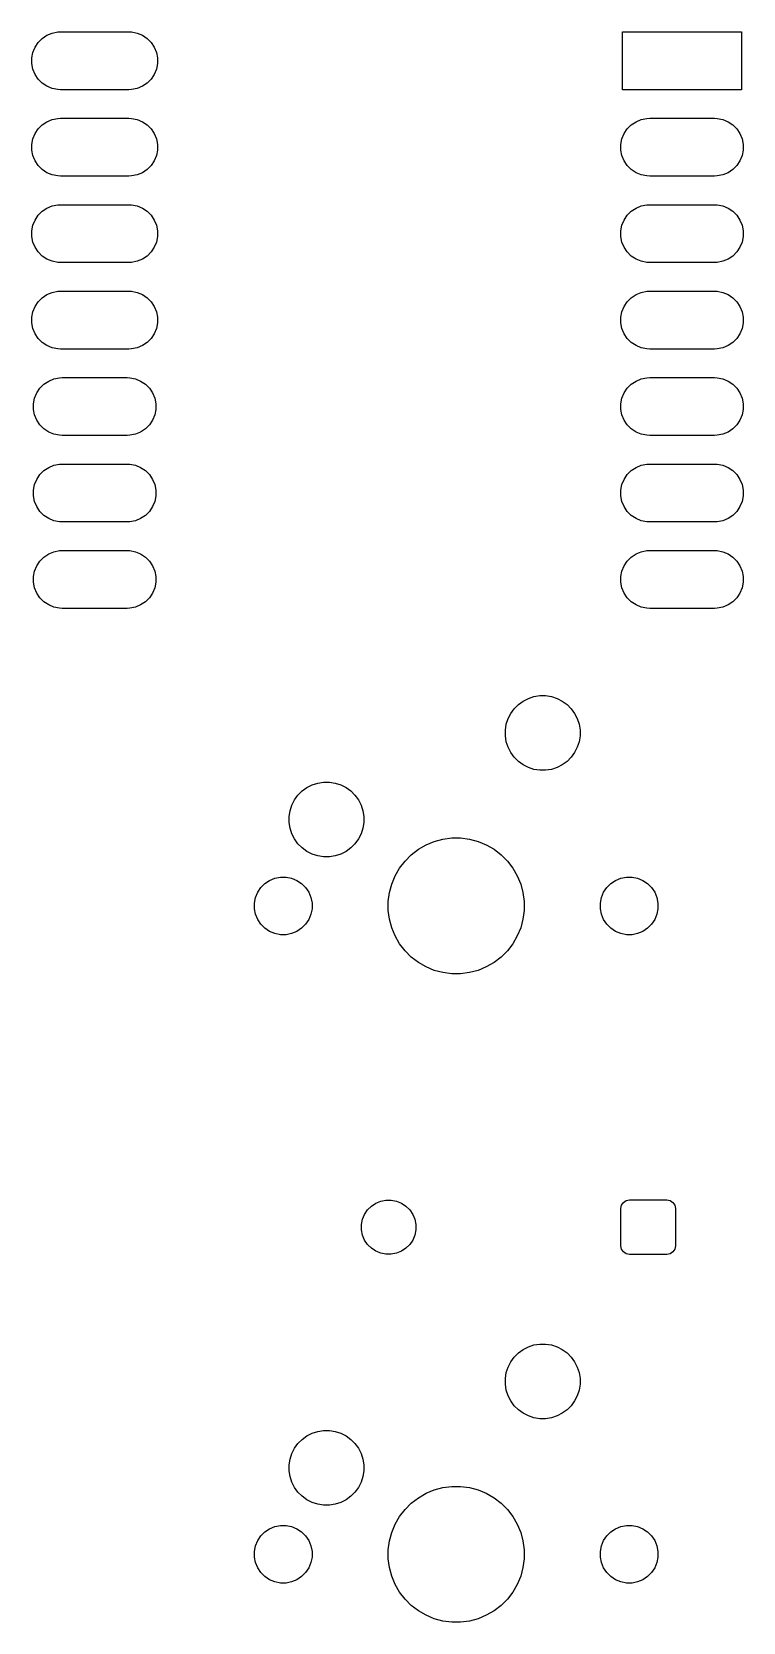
# Model space of a CAD drawing. Header units: millimetres. Extents: x 2.1 to 59.1, y -97 to -3.9.
# Drawn here: x 2.14 to 23.03, y -50.64 to -3.92 of the extents above; entities that cross this region are included whole.
import ezdxf

# ---------------------------------------------------------------- set-up
doc = ezdxf.new("R2010")
doc.units = ezdxf.units.MM
doc.layers.add('F.Mask', color=201, linetype='CONTINUOUS', true_color=0xd864ff)

msp = doc.modelspace()

# ---------------------------------------------------------------- linework, layer by layer
at = {"layer": 'F.Mask', "linetype": 'CONTINUOUS'}
for p, q in [((2.324941, -4.228766), (2.442766, -4.110941)), ((2.442766, -4.110941), (2.581313, -4.018367)), ((2.581313, -4.018367), (2.735258, -3.954601)), ((2.735258, -3.954601), (2.898685, -3.922093)), ((2.898685, -3.922093), (2.982, -3.918)), ((2.982, -3.918), (4.982, -3.918)), ((4.982, -3.918), (5.065315, -3.922093)), ((5.065315, -3.922093), (5.228742, -3.954601)), ((5.228742, -3.954601), (5.382687, -4.018367)), ((5.382687, -4.018367), (5.521234, -4.110941)), ((5.521234, -4.110941), (5.639059, -4.228766)), ((19.482, -5.618), (19.482, -3.918)), ((19.482, -3.918), (22.982, -3.918)), ((22.982, -3.918), (22.982, -5.618)), ((2.136093, -4.684685), (2.168601, -4.521258)), ((2.168601, -4.521258), (2.232367, -4.367313)), ((2.232367, -4.367313), (2.324941, -4.228766)), ((5.639059, -4.228766), (5.731633, -4.367313)), ((5.731633, -4.367313), (5.795399, -4.521258)), ((5.795399, -4.521258), (5.827907, -4.684685)), ((2.136093, -4.851315), (2.136093, -4.684685)), ((2.168601, -5.014742), (2.136093, -4.851315)), ((2.232367, -5.168687), (2.168601, -5.014742)), ((5.795399, -5.014742), (5.731633, -5.168687)), ((5.827907, -4.851315), (5.795399, -5.014742)), ((5.827907, -4.684685), (5.827907, -4.851315)), ((2.324941, -5.307234), (2.232367, -5.168687)), ((2.442766, -5.425059), (2.324941, -5.307234)), ((2.581313, -5.517633), (2.442766, -5.425059)), ((2.735258, -5.581399), (2.581313, -5.517633)), ((2.898685, -5.613907), (2.735258, -5.581399)), ((5.228742, -5.581399), (5.065315, -5.613907)), ((5.382687, -5.517633), (5.228742, -5.581399)), ((5.521234, -5.425059), (5.382687, -5.517633)), ((5.639059, -5.307234), (5.521234, -5.425059)), ((5.731633, -5.168687), (5.639059, -5.307234)), ((2.982, -5.618), (2.898685, -5.613907)), ((4.982, -5.618), (2.982, -5.618)), ((5.065315, -5.613907), (4.982, -5.618)), ((22.982, -5.618), (19.482, -5.618)), ((2.581313, -6.558367), (2.735258, -6.494601)), ((2.735258, -6.494601), (2.898685, -6.462093)), ((2.898685, -6.462093), (2.982, -6.458)), ((2.982, -6.458), (4.982, -6.458)), ((4.982, -6.458), (5.065315, -6.462093)), ((5.065315, -6.462093), (5.228742, -6.494601)), ((5.228742, -6.494601), (5.382687, -6.558367)), ((19.881313, -6.558367), (20.035258, -6.494601)), ((20.035258, -6.494601), (20.198685, -6.462093)), ((20.198685, -6.462093), (20.282, -6.458)), ((20.282, -6.458), (22.182, -6.458)), ((22.182, -6.458), (22.265315, -6.462093)), ((22.265315, -6.462093), (22.428742, -6.494601)), ((22.428742, -6.494601), (22.582687, -6.558367)), ((2.168601, -7.061258), (2.232367, -6.907313)), ((2.232367, -6.907313), (2.324941, -6.768766)), ((2.324941, -6.768766), (2.442766, -6.650941)), ((2.442766, -6.650941), (2.581313, -6.558367)), ((5.382687, -6.558367), (5.521234, -6.650941)), ((5.521234, -6.650941), (5.639059, -6.768766)), ((5.639059, -6.768766), (5.731633, -6.907313)), ((5.731633, -6.907313), (5.795399, -7.061258)), ((19.468601, -7.061258), (19.532367, -6.907313)), ((19.532367, -6.907313), (19.624941, -6.768766)), ((19.624941, -6.768766), (19.742766, -6.650941)), ((19.742766, -6.650941), (19.881313, -6.558367)), ((22.582687, -6.558367), (22.721234, -6.650941)), ((22.721234, -6.650941), (22.839059, -6.768766)), ((22.839059, -6.768766), (22.931633, -6.907313)), ((22.931633, -6.907313), (22.995399, -7.061258)), ((2.136093, -7.224685), (2.168601, -7.061258)), ((2.136093, -7.391315), (2.136093, -7.224685)), ((2.168601, -7.554742), (2.136093, -7.391315)), ((5.795399, -7.061258), (5.827907, -7.224685)), ((5.827907, -7.391315), (5.795399, -7.554742)), ((5.827907, -7.224685), (5.827907, -7.391315)), ((19.436093, -7.224685), (19.468601, -7.061258)), ((19.436093, -7.391315), (19.436093, -7.224685)), ((19.468601, -7.554742), (19.436093, -7.391315)), ((22.995399, -7.061258), (23.027907, -7.224685)), ((23.027907, -7.391315), (22.995399, -7.554742)), ((23.027907, -7.224685), (23.027907, -7.391315)), ((2.232367, -7.708687), (2.168601, -7.554742)), ((2.324941, -7.847234), (2.232367, -7.708687)), ((2.442766, -7.965059), (2.324941, -7.847234)), ((5.639059, -7.847234), (5.521234, -7.965059)), ((5.731633, -7.708687), (5.639059, -7.847234)), ((5.795399, -7.554742), (5.731633, -7.708687)), ((19.532367, -7.708687), (19.468601, -7.554742)), ((19.624941, -7.847234), (19.532367, -7.708687)), ((19.742766, -7.965059), (19.624941, -7.847234)), ((22.839059, -7.847234), (22.721234, -7.965059)), ((22.931633, -7.708687), (22.839059, -7.847234)), ((22.995399, -7.554742), (22.931633, -7.708687)), ((2.581313, -8.057633), (2.442766, -7.965059)), ((2.735258, -8.121399), (2.581313, -8.057633)), ((2.898685, -8.153907), (2.735258, -8.121399)), ((2.982, -8.158), (2.898685, -8.153907)), ((4.982, -8.158), (2.982, -8.158)), ((5.065315, -8.153907), (4.982, -8.158)), ((5.228742, -8.121399), (5.065315, -8.153907)), ((5.382687, -8.057633), (5.228742, -8.121399)), ((5.521234, -7.965059), (5.382687, -8.057633)), ((19.881313, -8.057633), (19.742766, -7.965059)), ((20.035258, -8.121399), (19.881313, -8.057633)), ((20.198685, -8.153907), (20.035258, -8.121399)), ((20.282, -8.158), (20.198685, -8.153907)), ((22.182, -8.158), (20.282, -8.158)), ((22.265315, -8.153907), (22.182, -8.158)), ((22.428742, -8.121399), (22.265315, -8.153907)), ((22.582687, -8.057633), (22.428742, -8.121399)), ((22.721234, -7.965059), (22.582687, -8.057633)), ((2.232367, -9.447313), (2.324941, -9.308766)), ((2.324941, -9.308766), (2.442766, -9.190941)), ((2.442766, -9.190941), (2.581313, -9.098367)), ((2.581313, -9.098367), (2.735258, -9.034601)), ((2.735258, -9.034601), (2.898685, -9.002093)), ((2.898685, -9.002093), (2.982, -8.998)), ((2.982, -8.998), (4.982, -8.998)), ((4.982, -8.998), (5.065315, -9.002093)), ((5.065315, -9.002093), (5.228742, -9.034601)), ((5.228742, -9.034601), (5.382687, -9.098367)), ((5.382687, -9.098367), (5.521234, -9.190941)), ((5.521234, -9.190941), (5.639059, -9.308766)), ((5.639059, -9.308766), (5.731633, -9.447313)), ((19.532367, -9.447313), (19.624941, -9.308766)), ((19.624941, -9.308766), (19.742766, -9.190941)), ((19.742766, -9.190941), (19.881313, -9.098367)), ((19.881313, -9.098367), (20.035258, -9.034601)), ((20.035258, -9.034601), (20.198685, -9.002093)), ((20.198685, -9.002093), (20.282, -8.998)), ((20.282, -8.998), (22.182, -8.998)), ((22.182, -8.998), (22.265315, -9.002093)), ((22.265315, -9.002093), (22.428742, -9.034601)), ((22.428742, -9.034601), (22.582687, -9.098367)), ((22.582687, -9.098367), (22.721234, -9.190941)), ((22.721234, -9.190941), (22.839059, -9.308766)), ((22.839059, -9.308766), (22.931633, -9.447313)), ((2.136093, -9.764685), (2.168601, -9.601258)), ((2.136093, -9.931315), (2.136093, -9.764685)), ((2.168601, -9.601258), (2.232367, -9.447313)), ((5.731633, -9.447313), (5.795399, -9.601258)), ((5.795399, -9.601258), (5.827907, -9.764685)), ((5.827907, -9.764685), (5.827907, -9.931315)), ((19.436093, -9.764685), (19.468601, -9.601258)), ((19.436093, -9.931315), (19.436093, -9.764685)), ((19.468601, -9.601258), (19.532367, -9.447313)), ((22.931633, -9.447313), (22.995399, -9.601258)), ((22.995399, -9.601258), (23.027907, -9.764685)), ((23.027907, -9.764685), (23.027907, -9.931315)), ((2.168601, -10.094742), (2.136093, -9.931315)), ((2.232367, -10.248687), (2.168601, -10.094742)), ((2.324941, -10.387234), (2.232367, -10.248687)), ((5.731633, -10.248687), (5.639059, -10.387234)), ((5.795399, -10.094742), (5.731633, -10.248687)), ((5.827907, -9.931315), (5.795399, -10.094742)), ((19.468601, -10.094742), (19.436093, -9.931315)), ((19.532367, -10.248687), (19.468601, -10.094742)), ((19.624941, -10.387234), (19.532367, -10.248687)), ((22.931633, -10.248687), (22.839059, -10.387234)), ((22.995399, -10.094742), (22.931633, -10.248687)), ((23.027907, -9.931315), (22.995399, -10.094742)), ((2.442766, -10.505059), (2.324941, -10.387234)), ((2.581313, -10.597633), (2.442766, -10.505059)), ((2.735258, -10.661399), (2.581313, -10.597633)), ((2.898685, -10.693907), (2.735258, -10.661399)), ((2.982, -10.698), (2.898685, -10.693907)), ((4.982, -10.698), (2.982, -10.698)), ((5.065315, -10.693907), (4.982, -10.698)), ((5.228742, -10.661399), (5.065315, -10.693907)), ((5.382687, -10.597633), (5.228742, -10.661399)), ((5.521234, -10.505059), (5.382687, -10.597633)), ((5.639059, -10.387234), (5.521234, -10.505059)), ((19.742766, -10.505059), (19.624941, -10.387234)), ((19.881313, -10.597633), (19.742766, -10.505059)), ((20.035258, -10.661399), (19.881313, -10.597633)), ((20.198685, -10.693907), (20.035258, -10.661399)), ((20.282, -10.698), (20.198685, -10.693907)), ((22.182, -10.698), (20.282, -10.698)), ((22.265315, -10.693907), (22.182, -10.698)), ((22.428742, -10.661399), (22.265315, -10.693907)), ((22.582687, -10.597633), (22.428742, -10.661399)), ((22.721234, -10.505059), (22.582687, -10.597633)), ((22.839059, -10.387234), (22.721234, -10.505059)), ((2.442766, -11.730941), (2.581313, -11.638367)), ((2.581313, -11.638367), (2.735258, -11.574601)), ((2.735258, -11.574601), (2.898685, -11.542093)), ((2.898685, -11.542093), (2.982, -11.538)), ((2.982, -11.538), (4.982, -11.538)), ((4.982, -11.538), (5.065315, -11.542093)), ((5.065315, -11.542093), (5.228742, -11.574601)), ((5.228742, -11.574601), (5.382687, -11.638367)), ((5.382687, -11.638367), (5.521234, -11.730941)), ((19.742766, -11.730941), (19.881313, -11.638367)), ((19.881313, -11.638367), (20.035258, -11.574601)), ((20.035258, -11.574601), (20.198685, -11.542093)), ((20.198685, -11.542093), (20.282, -11.538)), ((20.282, -11.538), (22.182, -11.538)), ((22.182, -11.538), (22.265315, -11.542093)), ((22.265315, -11.542093), (22.428742, -11.574601)), ((22.428742, -11.574601), (22.582687, -11.638367)), ((22.582687, -11.638367), (22.721234, -11.730941)), ((2.136093, -12.304685), (2.168601, -12.141258)), ((2.168601, -12.141258), (2.232367, -11.987313)), ((2.232367, -11.987313), (2.324941, -11.848766)), ((2.324941, -11.848766), (2.442766, -11.730941)), ((5.521234, -11.730941), (5.639059, -11.848766)), ((5.639059, -11.848766), (5.731633, -11.987313)), ((5.731633, -11.987313), (5.795399, -12.141258)), ((5.795399, -12.141258), (5.827907, -12.304685)), ((19.436093, -12.304685), (19.468601, -12.141258)), ((19.468601, -12.141258), (19.532367, -11.987313)), ((19.532367, -11.987313), (19.624941, -11.848766)), ((19.624941, -11.848766), (19.742766, -11.730941)), ((22.721234, -11.730941), (22.839059, -11.848766)), ((22.839059, -11.848766), (22.931633, -11.987313)), ((22.931633, -11.987313), (22.995399, -12.141258)), ((22.995399, -12.141258), (23.027907, -12.304685)), ((2.136093, -12.471315), (2.136093, -12.304685)), ((2.168601, -12.634742), (2.136093, -12.471315)), ((5.827907, -12.471315), (5.795399, -12.634742)), ((5.827907, -12.304685), (5.827907, -12.471315)), ((19.436093, -12.471315), (19.436093, -12.304685)), ((19.468601, -12.634742), (19.436093, -12.471315)), ((23.027907, -12.471315), (22.995399, -12.634742)), ((23.027907, -12.304685), (23.027907, -12.471315)), ((2.232367, -12.788687), (2.168601, -12.634742)), ((2.324941, -12.927234), (2.232367, -12.788687)), ((2.442766, -13.045059), (2.324941, -12.927234)), ((2.581313, -13.137633), (2.442766, -13.045059)), ((5.521234, -13.045059), (5.382687, -13.137633)), ((5.639059, -12.927234), (5.521234, -13.045059)), ((5.731633, -12.788687), (5.639059, -12.927234)), ((5.795399, -12.634742), (5.731633, -12.788687)), ((19.532367, -12.788687), (19.468601, -12.634742)), ((19.624941, -12.927234), (19.532367, -12.788687)), ((19.742766, -13.045059), (19.624941, -12.927234)), ((19.881313, -13.137633), (19.742766, -13.045059)), ((22.721234, -13.045059), (22.582687, -13.137633)), ((22.839059, -12.927234), (22.721234, -13.045059)), ((22.931633, -12.788687), (22.839059, -12.927234)), ((22.995399, -12.634742), (22.931633, -12.788687)), ((2.735258, -13.201399), (2.581313, -13.137633)), ((2.898685, -13.233907), (2.735258, -13.201399)), ((2.982, -13.238), (2.898685, -13.233907)), ((4.982, -13.238), (2.982, -13.238)), ((5.065315, -13.233907), (4.982, -13.238)), ((5.228742, -13.201399), (5.065315, -13.233907)), ((5.382687, -13.137633), (5.228742, -13.201399)), ((20.035258, -13.201399), (19.881313, -13.137633)), ((20.198685, -13.233907), (20.035258, -13.201399)), ((20.282, -13.238), (20.198685, -13.233907)), ((22.182, -13.238), (20.282, -13.238)), ((22.265315, -13.233907), (22.182, -13.238)), ((22.428742, -13.201399), (22.265315, -13.233907)), ((22.582687, -13.137633), (22.428742, -13.201399)), ((2.282367, -14.527313), (2.374941, -14.388766)), ((2.374941, -14.388766), (2.492766, -14.270941)), ((2.492766, -14.270941), (2.631313, -14.178367)), ((2.631313, -14.178367), (2.785258, -14.114601)), ((2.785258, -14.114601), (2.948685, -14.082093)), ((2.948685, -14.082093), (3.032, -14.078)), ((3.032, -14.078), (4.932, -14.078)), ((4.932, -14.078), (5.015315, -14.082093)), ((5.015315, -14.082093), (5.178742, -14.114601)), ((5.178742, -14.114601), (5.332687, -14.178367)), ((5.332687, -14.178367), (5.471234, -14.270941)), ((5.471234, -14.270941), (5.589059, -14.388766)), ((5.589059, -14.388766), (5.681633, -14.527313)), ((19.532367, -14.527313), (19.624941, -14.388766)), ((19.624941, -14.388766), (19.742766, -14.270941)), ((19.742766, -14.270941), (19.881313, -14.178367)), ((19.881313, -14.178367), (20.035258, -14.114601)), ((20.035258, -14.114601), (20.198685, -14.082093)), ((20.198685, -14.082093), (20.282, -14.078)), ((20.282, -14.078), (22.182, -14.078)), ((22.182, -14.078), (22.265315, -14.082093)), ((22.265315, -14.082093), (22.428742, -14.114601)), ((22.428742, -14.114601), (22.582687, -14.178367)), ((22.582687, -14.178367), (22.721234, -14.270941)), ((22.721234, -14.270941), (22.839059, -14.388766)), ((22.839059, -14.388766), (22.931633, -14.527313)), ((2.186093, -14.844685), (2.218601, -14.681258)), ((2.186093, -15.011315), (2.186093, -14.844685)), ((2.218601, -14.681258), (2.282367, -14.527313)), ((5.681633, -14.527313), (5.745399, -14.681258)), ((5.745399, -14.681258), (5.777907, -14.844685)), ((5.777907, -14.844685), (5.777907, -15.011315)), ((19.436093, -14.844685), (19.468601, -14.681258)), ((19.436093, -15.011315), (19.436093, -14.844685)), ((19.468601, -14.681258), (19.532367, -14.527313)), ((22.931633, -14.527313), (22.995399, -14.681258)), ((22.995399, -14.681258), (23.027907, -14.844685)), ((23.027907, -14.844685), (23.027907, -15.011315)), ((2.218601, -15.174742), (2.186093, -15.011315)), ((2.282367, -15.328687), (2.218601, -15.174742)), ((2.374941, -15.467234), (2.282367, -15.328687)), ((5.681633, -15.328687), (5.589059, -15.467234)), ((5.745399, -15.174742), (5.681633, -15.328687)), ((5.777907, -15.011315), (5.745399, -15.174742)), ((19.468601, -15.174742), (19.436093, -15.011315)), ((19.532367, -15.328687), (19.468601, -15.174742)), ((19.624941, -15.467234), (19.532367, -15.328687)), ((22.931633, -15.328687), (22.839059, -15.467234)), ((22.995399, -15.174742), (22.931633, -15.328687)), ((23.027907, -15.011315), (22.995399, -15.174742)), ((2.492766, -15.585059), (2.374941, -15.467234)), ((2.631313, -15.677633), (2.492766, -15.585059)), ((2.785258, -15.741399), (2.631313, -15.677633)), ((2.948685, -15.773907), (2.785258, -15.741399)), ((3.032, -15.778), (2.948685, -15.773907)), ((4.932, -15.778), (3.032, -15.778)), ((5.015315, -15.773907), (4.932, -15.778)), ((5.178742, -15.741399), (5.015315, -15.773907)), ((5.332687, -15.677633), (5.178742, -15.741399)), ((5.471234, -15.585059), (5.332687, -15.677633)), ((5.589059, -15.467234), (5.471234, -15.585059)), ((19.742766, -15.585059), (19.624941, -15.467234)), ((19.881313, -15.677633), (19.742766, -15.585059)), ((20.035258, -15.741399), (19.881313, -15.677633)), ((20.198685, -15.773907), (20.035258, -15.741399)), ((20.282, -15.778), (20.198685, -15.773907)), ((22.182, -15.778), (20.282, -15.778)), ((22.265315, -15.773907), (22.182, -15.778)), ((22.428742, -15.741399), (22.265315, -15.773907)), ((22.582687, -15.677633), (22.428742, -15.741399)), ((22.721234, -15.585059), (22.582687, -15.677633)), ((22.839059, -15.467234), (22.721234, -15.585059)), ((2.374941, -16.928766), (2.492766, -16.810941)), ((2.492766, -16.810941), (2.631313, -16.718367)), ((2.631313, -16.718367), (2.785258, -16.654601)), ((2.785258, -16.654601), (2.948685, -16.622093)), ((2.948685, -16.622093), (3.032, -16.618)), ((3.032, -16.618), (4.932, -16.618)), ((4.932, -16.618), (5.015315, -16.622093)), ((5.015315, -16.622093), (5.178742, -16.654601)), ((5.178742, -16.654601), (5.332687, -16.718367)), ((5.332687, -16.718367), (5.471234, -16.810941)), ((5.471234, -16.810941), (5.589059, -16.928766)), ((19.624941, -16.928766), (19.742766, -16.810941)), ((19.742766, -16.810941), (19.881313, -16.718367)), ((19.881313, -16.718367), (20.035258, -16.654601)), ((20.035258, -16.654601), (20.198685, -16.622093)), ((20.198685, -16.622093), (20.282, -16.618)), ((20.282, -16.618), (22.182, -16.618)), ((22.182, -16.618), (22.265315, -16.622093)), ((22.265315, -16.622093), (22.428742, -16.654601)), ((22.428742, -16.654601), (22.582687, -16.718367)), ((22.582687, -16.718367), (22.721234, -16.810941)), ((22.721234, -16.810941), (22.839059, -16.928766)), ((2.186093, -17.384685), (2.218601, -17.221258)), ((2.218601, -17.221258), (2.282367, -17.067313)), ((2.282367, -17.067313), (2.374941, -16.928766)), ((5.589059, -16.928766), (5.681633, -17.067313)), ((5.681633, -17.067313), (5.745399, -17.221258)), ((5.745399, -17.221258), (5.777907, -17.384685)), ((19.436093, -17.384685), (19.468601, -17.221258)), ((19.468601, -17.221258), (19.532367, -17.067313)), ((19.532367, -17.067313), (19.624941, -16.928766)), ((22.839059, -16.928766), (22.931633, -17.067313)), ((22.931633, -17.067313), (22.995399, -17.221258)), ((22.995399, -17.221258), (23.027907, -17.384685)), ((2.186093, -17.551315), (2.186093, -17.384685)), ((2.218601, -17.714742), (2.186093, -17.551315)), ((2.282367, -17.868687), (2.218601, -17.714742)), ((5.745399, -17.714742), (5.681633, -17.868687)), ((5.777907, -17.551315), (5.745399, -17.714742)), ((5.777907, -17.384685), (5.777907, -17.551315)), ((19.436093, -17.551315), (19.436093, -17.384685)), ((19.468601, -17.714742), (19.436093, -17.551315)), ((19.532367, -17.868687), (19.468601, -17.714742)), ((22.995399, -17.714742), (22.931633, -17.868687)), ((23.027907, -17.551315), (22.995399, -17.714742)), ((23.027907, -17.384685), (23.027907, -17.551315)), ((2.374941, -18.007234), (2.282367, -17.868687)), ((2.492766, -18.125059), (2.374941, -18.007234)), ((2.631313, -18.217633), (2.492766, -18.125059)), ((2.785258, -18.281399), (2.631313, -18.217633)), ((5.332687, -18.217633), (5.178742, -18.281399)), ((5.471234, -18.125059), (5.332687, -18.217633)), ((5.589059, -18.007234), (5.471234, -18.125059)), ((5.681633, -17.868687), (5.589059, -18.007234)), ((19.624941, -18.007234), (19.532367, -17.868687)), ((19.742766, -18.125059), (19.624941, -18.007234)), ((19.881313, -18.217633), (19.742766, -18.125059)), ((20.035258, -18.281399), (19.881313, -18.217633)), ((22.582687, -18.217633), (22.428742, -18.281399)), ((22.721234, -18.125059), (22.582687, -18.217633)), ((22.839059, -18.007234), (22.721234, -18.125059)), ((22.931633, -17.868687), (22.839059, -18.007234)), ((2.948685, -18.313907), (2.785258, -18.281399)), ((3.032, -18.318), (2.948685, -18.313907)), ((4.932, -18.318), (3.032, -18.318)), ((5.015315, -18.313907), (4.932, -18.318)), ((5.178742, -18.281399), (5.015315, -18.313907)), ((20.198685, -18.313907), (20.035258, -18.281399)), ((20.282, -18.318), (20.198685, -18.313907)), ((22.182, -18.318), (20.282, -18.318)), ((22.265315, -18.313907), (22.182, -18.318)), ((22.428742, -18.281399), (22.265315, -18.313907)), ((2.948685, -19.162093), (3.032, -19.158)), ((3.032, -19.158), (4.932, -19.158)), ((4.932, -19.158), (5.015315, -19.162093)), ((20.198685, -19.162093), (20.282, -19.158)), ((20.282, -19.158), (22.182, -19.158)), ((22.182, -19.158), (22.265315, -19.162093)), ((2.218601, -19.761258), (2.282367, -19.607313)), ((2.282367, -19.607313), (2.374941, -19.468766)), ((2.374941, -19.468766), (2.492766, -19.350941)), ((2.492766, -19.350941), (2.631313, -19.258367)), ((2.631313, -19.258367), (2.785258, -19.194601)), ((2.785258, -19.194601), (2.948685, -19.162093)), ((5.015315, -19.162093), (5.178742, -19.194601)), ((5.178742, -19.194601), (5.332687, -19.258367)), ((5.332687, -19.258367), (5.471234, -19.350941)), ((5.471234, -19.350941), (5.589059, -19.468766)), ((5.589059, -19.468766), (5.681633, -19.607313)), ((5.681633, -19.607313), (5.745399, -19.761258)), ((19.468601, -19.761258), (19.532367, -19.607313)), ((19.532367, -19.607313), (19.624941, -19.468766)), ((19.624941, -19.468766), (19.742766, -19.350941)), ((19.742766, -19.350941), (19.881313, -19.258367)), ((19.881313, -19.258367), (20.035258, -19.194601)), ((20.035258, -19.194601), (20.198685, -19.162093)), ((22.265315, -19.162093), (22.428742, -19.194601)), ((22.428742, -19.194601), (22.582687, -19.258367)), ((22.582687, -19.258367), (22.721234, -19.350941)), ((22.721234, -19.350941), (22.839059, -19.468766)), ((22.839059, -19.468766), (22.931633, -19.607313)), ((22.931633, -19.607313), (22.995399, -19.761258)), ((2.186093, -19.924685), (2.218601, -19.761258)), ((2.186093, -20.091315), (2.186093, -19.924685)), ((2.218601, -20.254742), (2.186093, -20.091315)), ((5.745399, -19.761258), (5.777907, -19.924685)), ((5.777907, -20.091315), (5.745399, -20.254742)), ((5.777907, -19.924685), (5.777907, -20.091315)), ((19.436093, -19.924685), (19.468601, -19.761258)), ((19.436093, -20.091315), (19.436093, -19.924685)), ((19.468601, -20.254742), (19.436093, -20.091315)), ((22.995399, -19.761258), (23.027907, -19.924685)), ((23.027907, -20.091315), (22.995399, -20.254742)), ((23.027907, -19.924685), (23.027907, -20.091315)), ((2.282367, -20.408687), (2.218601, -20.254742)), ((2.374941, -20.547234), (2.282367, -20.408687)), ((2.492766, -20.665059), (2.374941, -20.547234)), ((5.589059, -20.547234), (5.471234, -20.665059)), ((5.681633, -20.408687), (5.589059, -20.547234)), ((5.745399, -20.254742), (5.681633, -20.408687)), ((19.532367, -20.408687), (19.468601, -20.254742)), ((19.624941, -20.547234), (19.532367, -20.408687)), ((19.742766, -20.665059), (19.624941, -20.547234)), ((22.839059, -20.547234), (22.721234, -20.665059)), ((22.931633, -20.408687), (22.839059, -20.547234)), ((22.995399, -20.254742), (22.931633, -20.408687)), ((2.631313, -20.757633), (2.492766, -20.665059)), ((2.785258, -20.821399), (2.631313, -20.757633)), ((2.948685, -20.853907), (2.785258, -20.821399)), ((3.032, -20.858), (2.948685, -20.853907)), ((4.932, -20.858), (3.032, -20.858)), ((5.015315, -20.853907), (4.932, -20.858)), ((5.178742, -20.821399), (5.015315, -20.853907)), ((5.332687, -20.757633), (5.178742, -20.821399)), ((5.471234, -20.665059), (5.332687, -20.757633)), ((19.881313, -20.757633), (19.742766, -20.665059)), ((20.035258, -20.821399), (19.881313, -20.757633)), ((20.198685, -20.853907), (20.035258, -20.821399)), ((20.282, -20.858), (20.198685, -20.853907)), ((22.182, -20.858), (20.282, -20.858)), ((22.265315, -20.853907), (22.182, -20.858)), ((22.428742, -20.821399), (22.265315, -20.853907)), ((22.582687, -20.757633), (22.428742, -20.821399)), ((22.721234, -20.665059), (22.582687, -20.757633)), ((16.201762, -23.944454), (16.303219, -23.804809)), ((16.303219, -23.804809), (16.425273, -23.682755)), ((16.425273, -23.682755), (16.564918, -23.581298)), ((16.564918, -23.581298), (16.718714, -23.502935)), ((16.718714, -23.502935), (16.882876, -23.449595)), ((16.882876, -23.449595), (17.053361, -23.422593)), ((17.053361, -23.422593), (17.225971, -23.422593)), ((17.225971, -23.422593), (17.396456, -23.449595)), ((17.396456, -23.449595), (17.560618, -23.502935)), ((17.560618, -23.502935), (17.714414, -23.581298)), ((17.714414, -23.581298), (17.854059, -23.682755)), ((17.854059, -23.682755), (17.976113, -23.804809)), ((17.976113, -23.804809), (18.07757, -23.944454)), ((16.043057, -24.432897), (16.070059, -24.262412)), ((16.070059, -24.262412), (16.123399, -24.09825)), ((16.123399, -24.09825), (16.201762, -23.944454)), ((18.07757, -23.944454), (18.155933, -24.09825)), ((18.155933, -24.09825), (18.209273, -24.262412)), ((18.209273, -24.262412), (18.236275, -24.432897)), ((16.043057, -24.605507), (16.043057, -24.432897)), ((16.070059, -24.775992), (16.043057, -24.605507)), ((18.236275, -24.605507), (18.209273, -24.775992)), ((18.236275, -24.432897), (18.236275, -24.605507)), ((16.123399, -24.940154), (16.070059, -24.775992)), ((16.201762, -25.09395), (16.123399, -24.940154)), ((16.303219, -25.233595), (16.201762, -25.09395)), ((18.07757, -25.09395), (17.976113, -25.233595)), ((18.155933, -24.940154), (18.07757, -25.09395)), ((18.209273, -24.775992), (18.155933, -24.940154)), ((16.425273, -25.355649), (16.303219, -25.233595)), ((16.564918, -25.457106), (16.425273, -25.355649)), ((16.718714, -25.535469), (16.564918, -25.457106)), ((16.882876, -25.588809), (16.718714, -25.535469)), ((17.053361, -25.615811), (16.882876, -25.588809)), ((17.225971, -25.615811), (17.053361, -25.615811)), ((17.396456, -25.588809), (17.225971, -25.615811)), ((17.560618, -25.535469), (17.396456, -25.588809)), ((17.714414, -25.457106), (17.560618, -25.535469)), ((17.854059, -25.355649), (17.714414, -25.457106)), ((17.976113, -25.233595), (17.854059, -25.355649)), ((10.075273, -26.222755), (10.214918, -26.121298)), ((10.214918, -26.121298), (10.368714, -26.042935)), ((10.368714, -26.042935), (10.532876, -25.989595)), ((10.532876, -25.989595), (10.703361, -25.962593)), ((10.703361, -25.962593), (10.875971, -25.962593)), ((10.875971, -25.962593), (11.046456, -25.989595)), ((11.046456, -25.989595), (11.210618, -26.042935)), ((11.210618, -26.042935), (11.364414, -26.121298)), ((11.364414, -26.121298), (11.504059, -26.222755)), ((9.773399, -26.63825), (9.851762, -26.484454)), ((9.851762, -26.484454), (9.953219, -26.344809)), ((9.953219, -26.344809), (10.075273, -26.222755)), ((11.504059, -26.222755), (11.626113, -26.344809)), ((11.626113, -26.344809), (11.72757, -26.484454)), ((11.72757, -26.484454), (11.805933, -26.63825)), ((9.693057, -26.972897), (9.720059, -26.802412)), ((9.693057, -27.145507), (9.693057, -26.972897)), ((9.720059, -26.802412), (9.773399, -26.63825)), ((11.805933, -26.63825), (11.859273, -26.802412)), ((11.859273, -26.802412), (11.886275, -26.972897)), ((11.886275, -26.972897), (11.886275, -27.145507)), ((9.720059, -27.315992), (9.693057, -27.145507)), ((9.773399, -27.480154), (9.720059, -27.315992)), ((9.851762, -27.63395), (9.773399, -27.480154)), ((11.805933, -27.480154), (11.72757, -27.63395)), ((11.859273, -27.315992), (11.805933, -27.480154)), ((11.886275, -27.145507), (11.859273, -27.315992)), ((9.953219, -27.773595), (9.851762, -27.63395)), ((10.075273, -27.895649), (9.953219, -27.773595)), ((10.214918, -27.997106), (10.075273, -27.895649)), ((10.368714, -28.075469), (10.214918, -27.997106)), ((11.364414, -27.997106), (11.210618, -28.075469)), ((11.504059, -27.895649), (11.364414, -27.997106)), ((11.626113, -27.773595), (11.504059, -27.895649)), ((11.72757, -27.63395), (11.626113, -27.773595)), ((13.280974, -28.095522), (13.488526, -27.936263)), ((13.488526, -27.936263), (13.715089, -27.805457)), ((13.715089, -27.805457), (13.956787, -27.705342)), ((13.956787, -27.705342), (14.209485, -27.637631)), ((14.209485, -27.637631), (14.46886, -27.603484)), ((14.46886, -27.603484), (14.730472, -27.603484)), ((14.730472, -27.603484), (14.989847, -27.637631)), ((14.989847, -27.637631), (15.242545, -27.705342)), ((15.242545, -27.705342), (15.484243, -27.805457)), ((15.484243, -27.805457), (15.710806, -27.936263)), ((15.710806, -27.936263), (15.918358, -28.095522)), ((10.532876, -28.128809), (10.368714, -28.075469)), ((10.703361, -28.155811), (10.532876, -28.128809)), ((10.875971, -28.155811), (10.703361, -28.155811)), ((11.046456, -28.128809), (10.875971, -28.155811)), ((11.210618, -28.075469), (11.046456, -28.128809)), ((12.805921, -28.714625), (12.936727, -28.488062)), ((12.936727, -28.488062), (13.095986, -28.28051)), ((13.095986, -28.28051), (13.280974, -28.095522)), ((15.918358, -28.095522), (16.103346, -28.28051)), ((16.103346, -28.28051), (16.262605, -28.488062)), ((16.262605, -28.488062), (16.393411, -28.714625)), ((8.862607, -29.059968), (8.980432, -28.942143)), ((8.980432, -28.942143), (9.118979, -28.849569)), ((9.118979, -28.849569), (9.272924, -28.785803)), ((9.272924, -28.785803), (9.436351, -28.753295)), ((9.436351, -28.753295), (9.602981, -28.753295)), ((9.602981, -28.753295), (9.766408, -28.785803)), ((9.766408, -28.785803), (9.920353, -28.849569)), ((9.920353, -28.849569), (10.0589, -28.942143)), ((10.0589, -28.942143), (10.176725, -29.059968)), ((12.638095, -29.209021), (12.705806, -28.956323)), ((12.705806, -28.956323), (12.805921, -28.714625)), ((16.393411, -28.714625), (16.493526, -28.956323)), ((16.493526, -28.956323), (16.561237, -29.209021)), ((19.022607, -29.059968), (19.140432, -28.942143)), ((19.140432, -28.942143), (19.278979, -28.849569)), ((19.278979, -28.849569), (19.432924, -28.785803)), ((19.432924, -28.785803), (19.596351, -28.753295)), ((19.596351, -28.753295), (19.762981, -28.753295)), ((19.762981, -28.753295), (19.926408, -28.785803)), ((19.926408, -28.785803), (20.080353, -28.849569)), ((20.080353, -28.849569), (20.2189, -28.942143)), ((20.2189, -28.942143), (20.336725, -29.059968)), ((8.673759, -29.515887), (8.706267, -29.35246)), ((8.706267, -29.35246), (8.770033, -29.198515)), ((8.770033, -29.198515), (8.862607, -29.059968)), ((10.176725, -29.059968), (10.269299, -29.198515)), ((10.269299, -29.198515), (10.333065, -29.35246)), ((10.333065, -29.35246), (10.365573, -29.515887)), ((12.603948, -29.468396), (12.638095, -29.209021)), ((16.561237, -29.209021), (16.595384, -29.468396)), ((18.833759, -29.515887), (18.866267, -29.35246)), ((18.866267, -29.35246), (18.930033, -29.198515)), ((18.930033, -29.198515), (19.022607, -29.059968)), ((20.336725, -29.059968), (20.429299, -29.198515)), ((20.429299, -29.198515), (20.493065, -29.35246)), ((20.493065, -29.35246), (20.525573, -29.515887)), ((8.673759, -29.682517), (8.673759, -29.515887)), ((8.706267, -29.845944), (8.673759, -29.682517)), ((8.770033, -29.999889), (8.706267, -29.845944)), ((10.333065, -29.845944), (10.269299, -29.999889)), ((10.365573, -29.682517), (10.333065, -29.845944)), ((10.365573, -29.515887), (10.365573, -29.682517)), ((12.603948, -29.730008), (12.603948, -29.468396)), ((12.638095, -29.989383), (12.603948, -29.730008)), ((16.595384, -29.730008), (16.561237, -29.989383)), ((16.595384, -29.468396), (16.595384, -29.730008)), ((18.833759, -29.682517), (18.833759, -29.515887)), ((18.866267, -29.845944), (18.833759, -29.682517)), ((18.930033, -29.999889), (18.866267, -29.845944)), ((20.493065, -29.845944), (20.429299, -29.999889)), ((20.525573, -29.682517), (20.493065, -29.845944)), ((20.525573, -29.515887), (20.525573, -29.682517)), ((8.862607, -30.138436), (8.770033, -29.999889)), ((8.980432, -30.256261), (8.862607, -30.138436)), ((9.118979, -30.348835), (8.980432, -30.256261)), ((9.272924, -30.412601), (9.118979, -30.348835)), ((9.920353, -30.348835), (9.766408, -30.412601)), ((10.0589, -30.256261), (9.920353, -30.348835)), ((10.176725, -30.138436), (10.0589, -30.256261)), ((10.269299, -29.999889), (10.176725, -30.138436)), ((12.705806, -30.242081), (12.638095, -29.989383)), ((12.805921, -30.483779), (12.705806, -30.242081)), ((16.493526, -30.242081), (16.393411, -30.483779)), ((16.561237, -29.989383), (16.493526, -30.242081)), ((19.022607, -30.138436), (18.930033, -29.999889)), ((19.140432, -30.256261), (19.022607, -30.138436)), ((19.278979, -30.348835), (19.140432, -30.256261)), ((19.432924, -30.412601), (19.278979, -30.348835)), ((20.080353, -30.348835), (19.926408, -30.412601)), ((20.2189, -30.256261), (20.080353, -30.348835)), ((20.336725, -30.138436), (20.2189, -30.256261)), ((20.429299, -29.999889), (20.336725, -30.138436)), ((9.436351, -30.445109), (9.272924, -30.412601)), ((9.602981, -30.445109), (9.436351, -30.445109)), ((9.766408, -30.412601), (9.602981, -30.445109)), ((12.936727, -30.710342), (12.805921, -30.483779)), ((13.095986, -30.917894), (12.936727, -30.710342)), ((16.262605, -30.710342), (16.103346, -30.917894)), ((16.393411, -30.483779), (16.262605, -30.710342)), ((19.596351, -30.445109), (19.432924, -30.412601)), ((19.762981, -30.445109), (19.596351, -30.445109)), ((19.926408, -30.412601), (19.762981, -30.445109)), ((13.280974, -31.102882), (13.095986, -30.917894)), ((13.488526, -31.262141), (13.280974, -31.102882)), ((13.715089, -31.392947), (13.488526, -31.262141)), ((15.710806, -31.262141), (15.484243, -31.392947)), ((15.918358, -31.102882), (15.710806, -31.262141)), ((16.103346, -30.917894), (15.918358, -31.102882)), ((13.956787, -31.493062), (13.715089, -31.392947)), ((14.209485, -31.560773), (13.956787, -31.493062)), ((14.46886, -31.59492), (14.209485, -31.560773)), ((14.730472, -31.59492), (14.46886, -31.59492)), ((14.989847, -31.560773), (14.730472, -31.59492)), ((15.242545, -31.493062), (14.989847, -31.560773)), ((15.484243, -31.392947), (15.242545, -31.493062)), ((12.238883, -38.334463), (12.383772, -38.274448)), ((12.383772, -38.274448), (12.537586, -38.243852)), ((12.537586, -38.243852), (12.694414, -38.243852)), ((12.694414, -38.243852), (12.848228, -38.274448)), ((12.848228, -38.274448), (12.993117, -38.334463)), ((19.45503, -38.394329), (19.509223, -38.313223)), ((19.509223, -38.313223), (19.590329, -38.25903)), ((19.590329, -38.25903), (19.686, -38.24)), ((19.686, -38.24), (20.786, -38.24)), ((20.786, -38.24), (20.881671, -38.25903)), ((20.881671, -38.25903), (20.962777, -38.313223)), ((20.962777, -38.313223), (21.01697, -38.394329)), ((11.850448, -38.807772), (11.910463, -38.662883)), ((11.910463, -38.662883), (11.997592, -38.532485)), ((11.997592, -38.532485), (12.108485, -38.421592)), ((12.108485, -38.421592), (12.238883, -38.334463)), ((12.993117, -38.334463), (13.123515, -38.421592)), ((13.123515, -38.421592), (13.234408, -38.532485)), ((13.234408, -38.532485), (13.321537, -38.662883)), ((13.321537, -38.662883), (13.381552, -38.807772)), ((19.436, -38.49), (19.45503, -38.394329)), ((19.436, -39.59), (19.436, -38.49)), ((21.01697, -38.394329), (21.036, -38.49)), ((21.036, -38.49), (21.036, -39.59)), ((11.819852, -38.961586), (11.850448, -38.807772)), ((11.819852, -39.118414), (11.819852, -38.961586)), ((11.850448, -39.272228), (11.819852, -39.118414)), ((13.381552, -38.807772), (13.412148, -38.961586)), ((13.412148, -39.118414), (13.381552, -39.272228)), ((13.412148, -38.961586), (13.412148, -39.118414)), ((11.910463, -39.417117), (11.850448, -39.272228)), ((11.997592, -39.547515), (11.910463, -39.417117)), ((12.108485, -39.658408), (11.997592, -39.547515)), ((12.238883, -39.745537), (12.108485, -39.658408)), ((13.123515, -39.658408), (12.993117, -39.745537)), ((13.234408, -39.547515), (13.123515, -39.658408)), ((13.321537, -39.417117), (13.234408, -39.547515)), ((13.381552, -39.272228), (13.321537, -39.417117)), ((19.45503, -39.685671), (19.436, -39.59)), ((19.509223, -39.766777), (19.45503, -39.685671)), ((21.01697, -39.685671), (20.962777, -39.766777)), ((21.036, -39.59), (21.01697, -39.685671)), ((12.383772, -39.805552), (12.238883, -39.745537)), ((12.537586, -39.836148), (12.383772, -39.805552)), ((12.694414, -39.836148), (12.537586, -39.836148)), ((12.848228, -39.805552), (12.694414, -39.836148)), ((12.993117, -39.745537), (12.848228, -39.805552)), ((19.590329, -39.82097), (19.509223, -39.766777)), ((19.686, -39.84), (19.590329, -39.82097)), ((20.786, -39.84), (19.686, -39.84)), ((20.881671, -39.82097), (20.786, -39.84)), ((20.962777, -39.766777), (20.881671, -39.82097)), ((16.718714, -42.552935), (16.882876, -42.499595)), ((16.882876, -42.499595), (17.053361, -42.472593)), ((17.053361, -42.472593), (17.225971, -42.472593)), ((17.225971, -42.472593), (17.396456, -42.499595)), ((17.396456, -42.499595), (17.560618, -42.552935)), ((16.201762, -42.994454), (16.303219, -42.854809)), ((16.303219, -42.854809), (16.425273, -42.732755)), ((16.425273, -42.732755), (16.564918, -42.631298)), ((16.564918, -42.631298), (16.718714, -42.552935)), ((17.560618, -42.552935), (17.714414, -42.631298)), ((17.714414, -42.631298), (17.854059, -42.732755)), ((17.854059, -42.732755), (17.976113, -42.854809)), ((17.976113, -42.854809), (18.07757, -42.994454)), ((16.043057, -43.482897), (16.070059, -43.312412)), ((16.070059, -43.312412), (16.123399, -43.14825)), ((16.123399, -43.14825), (16.201762, -42.994454)), ((18.07757, -42.994454), (18.155933, -43.14825)), ((18.155933, -43.14825), (18.209273, -43.312412)), ((18.209273, -43.312412), (18.236275, -43.482897)), ((16.043057, -43.655507), (16.043057, -43.482897)), ((16.070059, -43.825992), (16.043057, -43.655507)), ((16.123399, -43.990154), (16.070059, -43.825992)), ((18.209273, -43.825992), (18.155933, -43.990154)), ((18.236275, -43.655507), (18.209273, -43.825992)), ((18.236275, -43.482897), (18.236275, -43.655507)), ((16.201762, -44.14395), (16.123399, -43.990154)), ((16.303219, -44.283595), (16.201762, -44.14395)), ((16.425273, -44.405649), (16.303219, -44.283595)), ((17.976113, -44.283595), (17.854059, -44.405649)), ((18.07757, -44.14395), (17.976113, -44.283595)), ((18.155933, -43.990154), (18.07757, -44.14395)), ((16.564918, -44.507106), (16.425273, -44.405649)), ((16.718714, -44.585469), (16.564918, -44.507106)), ((16.882876, -44.638809), (16.718714, -44.585469)), ((17.053361, -44.665811), (16.882876, -44.638809)), ((17.225971, -44.665811), (17.053361, -44.665811)), ((17.396456, -44.638809), (17.225971, -44.665811)), ((17.560618, -44.585469), (17.396456, -44.638809)), ((17.714414, -44.507106), (17.560618, -44.585469)), ((17.854059, -44.405649), (17.714414, -44.507106)), ((9.953219, -45.394809), (10.075273, -45.272755)), ((10.075273, -45.272755), (10.214918, -45.171298)), ((10.214918, -45.171298), (10.368714, -45.092935)), ((10.368714, -45.092935), (10.532876, -45.039595)), ((10.532876, -45.039595), (10.703361, -45.012593)), ((10.703361, -45.012593), (10.875971, -45.012593)), ((10.875971, -45.012593), (11.046456, -45.039595)), ((11.046456, -45.039595), (11.210618, -45.092935)), ((11.210618, -45.092935), (11.364414, -45.171298)), ((11.364414, -45.171298), (11.504059, -45.272755)), ((11.504059, -45.272755), (11.626113, -45.394809)), ((9.720059, -45.852412), (9.773399, -45.68825)), ((9.773399, -45.68825), (9.851762, -45.534454)), ((9.851762, -45.534454), (9.953219, -45.394809)), ((11.626113, -45.394809), (11.72757, -45.534454)), ((11.72757, -45.534454), (11.805933, -45.68825)), ((11.805933, -45.68825), (11.859273, -45.852412)), ((9.693057, -46.022897), (9.720059, -45.852412)), ((9.693057, -46.195507), (9.693057, -46.022897)), ((9.720059, -46.365992), (9.693057, -46.195507)), ((11.859273, -45.852412), (11.886275, -46.022897)), ((11.886275, -46.195507), (11.859273, -46.365992)), ((11.886275, -46.022897), (11.886275, -46.195507)), ((9.773399, -46.530154), (9.720059, -46.365992)), ((9.851762, -46.68395), (9.773399, -46.530154)), ((9.953219, -46.823595), (9.851762, -46.68395)), ((11.72757, -46.68395), (11.626113, -46.823595)), ((11.805933, -46.530154), (11.72757, -46.68395)), ((11.859273, -46.365992), (11.805933, -46.530154)), ((13.956787, -46.755342), (14.209485, -46.687631)), ((14.209485, -46.687631), (14.46886, -46.653484)), ((14.46886, -46.653484), (14.730472, -46.653484)), ((14.730472, -46.653484), (14.989847, -46.687631)), ((14.989847, -46.687631), (15.242545, -46.755342)), ((10.075273, -46.945649), (9.953219, -46.823595)), ((10.214918, -47.047106), (10.075273, -46.945649)), ((10.368714, -47.125469), (10.214918, -47.047106)), ((10.532876, -47.178809), (10.368714, -47.125469)), ((10.703361, -47.205811), (10.532876, -47.178809)), ((11.046456, -47.178809), (10.875971, -47.205811)), ((11.210618, -47.125469), (11.046456, -47.178809)), ((11.364414, -47.047106), (11.210618, -47.125469)), ((11.504059, -46.945649), (11.364414, -47.047106)), ((11.626113, -46.823595), (11.504059, -46.945649)), ((13.095986, -47.33051), (13.280974, -47.145522)), ((13.280974, -47.145522), (13.488526, -46.986263)), ((13.488526, -46.986263), (13.715089, -46.855457)), ((13.715089, -46.855457), (13.956787, -46.755342)), ((15.242545, -46.755342), (15.484243, -46.855457)), ((15.484243, -46.855457), (15.710806, -46.986263)), ((15.710806, -46.986263), (15.918358, -47.145522)), ((15.918358, -47.145522), (16.103346, -47.33051)), ((10.875971, -47.205811), (10.703361, -47.205811)), ((12.805921, -47.764625), (12.936727, -47.538062)), ((12.936727, -47.538062), (13.095986, -47.33051)), ((16.103346, -47.33051), (16.262605, -47.538062)), ((16.262605, -47.538062), (16.393411, -47.764625)), ((8.770033, -48.248515), (8.862607, -48.109968)), ((8.862607, -48.109968), (8.980432, -47.992143)), ((8.980432, -47.992143), (9.118979, -47.899569)), ((9.118979, -47.899569), (9.272924, -47.835803)), ((9.272924, -47.835803), (9.436351, -47.803295)), ((9.436351, -47.803295), (9.602981, -47.803295)), ((9.602981, -47.803295), (9.766408, -47.835803)), ((9.766408, -47.835803), (9.920353, -47.899569)), ((9.920353, -47.899569), (10.0589, -47.992143)), ((10.0589, -47.992143), (10.176725, -48.109968)), ((10.176725, -48.109968), (10.269299, -48.248515)), ((12.638095, -48.259021), (12.705806, -48.006323)), ((12.705806, -48.006323), (12.805921, -47.764625)), ((16.393411, -47.764625), (16.493526, -48.006323)), ((16.493526, -48.006323), (16.561237, -48.259021)), ((18.930033, -48.248515), (19.022607, -48.109968)), ((19.022607, -48.109968), (19.140432, -47.992143)), ((19.140432, -47.992143), (19.278979, -47.899569)), ((19.278979, -47.899569), (19.432924, -47.835803)), ((19.432924, -47.835803), (19.596351, -47.803295)), ((19.596351, -47.803295), (19.762981, -47.803295)), ((19.762981, -47.803295), (19.926408, -47.835803)), ((19.926408, -47.835803), (20.080353, -47.899569)), ((20.080353, -47.899569), (20.2189, -47.992143)), ((20.2189, -47.992143), (20.336725, -48.109968)), ((20.336725, -48.109968), (20.429299, -48.248515)), ((8.673759, -48.565887), (8.706267, -48.40246)), ((8.673759, -48.732517), (8.673759, -48.565887)), ((8.706267, -48.40246), (8.770033, -48.248515)), ((10.269299, -48.248515), (10.333065, -48.40246)), ((10.333065, -48.40246), (10.365573, -48.565887)), ((10.365573, -48.565887), (10.365573, -48.732517)), ((12.603948, -48.518396), (12.638095, -48.259021)), ((12.603948, -48.780008), (12.603948, -48.518396)), ((16.561237, -48.259021), (16.595384, -48.518396)), ((16.595384, -48.518396), (16.595384, -48.780008)), ((18.833759, -48.565887), (18.866267, -48.40246)), ((18.833759, -48.732517), (18.833759, -48.565887)), ((18.866267, -48.40246), (18.930033, -48.248515)), ((20.429299, -48.248515), (20.493065, -48.40246)), ((20.493065, -48.40246), (20.525573, -48.565887)), ((20.525573, -48.565887), (20.525573, -48.732517)), ((8.706267, -48.895944), (8.673759, -48.732517)), ((8.770033, -49.049889), (8.706267, -48.895944)), ((8.862607, -49.188436), (8.770033, -49.049889)), ((10.269299, -49.049889), (10.176725, -49.188436)), ((10.333065, -48.895944), (10.269299, -49.049889)), ((10.365573, -48.732517), (10.333065, -48.895944)), ((12.638095, -49.039383), (12.603948, -48.780008)), ((12.705806, -49.292081), (12.638095, -49.039383)), ((16.561237, -49.039383), (16.493526, -49.292081)), ((16.595384, -48.780008), (16.561237, -49.039383)), ((18.866267, -48.895944), (18.833759, -48.732517)), ((18.930033, -49.049889), (18.866267, -48.895944)), ((19.022607, -49.188436), (18.930033, -49.049889)), ((20.429299, -49.049889), (20.336725, -49.188436)), ((20.493065, -48.895944), (20.429299, -49.049889)), ((20.525573, -48.732517), (20.493065, -48.895944)), ((8.980432, -49.306261), (8.862607, -49.188436)), ((9.118979, -49.398835), (8.980432, -49.306261)), ((9.272924, -49.462601), (9.118979, -49.398835)), ((9.436351, -49.495109), (9.272924, -49.462601)), ((9.602981, -49.495109), (9.436351, -49.495109)), ((9.766408, -49.462601), (9.602981, -49.495109)), ((9.920353, -49.398835), (9.766408, -49.462601)), ((10.0589, -49.306261), (9.920353, -49.398835)), ((10.176725, -49.188436), (10.0589, -49.306261)), ((12.805921, -49.533779), (12.705806, -49.292081)), ((16.493526, -49.292081), (16.393411, -49.533779)), ((19.140432, -49.306261), (19.022607, -49.188436)), ((19.278979, -49.398835), (19.140432, -49.306261)), ((19.432924, -49.462601), (19.278979, -49.398835)), ((19.596351, -49.495109), (19.432924, -49.462601)), ((19.762981, -49.495109), (19.596351, -49.495109)), ((19.926408, -49.462601), (19.762981, -49.495109)), ((20.080353, -49.398835), (19.926408, -49.462601)), ((20.2189, -49.306261), (20.080353, -49.398835)), ((20.336725, -49.188436), (20.2189, -49.306261)), ((12.936727, -49.760342), (12.805921, -49.533779)), ((13.095986, -49.967894), (12.936727, -49.760342)), ((13.280974, -50.152882), (13.095986, -49.967894)), ((16.103346, -49.967894), (15.918358, -50.152882)), ((16.262605, -49.760342), (16.103346, -49.967894)), ((16.393411, -49.533779), (16.262605, -49.760342)), ((13.488526, -50.312141), (13.280974, -50.152882)), ((13.715089, -50.442947), (13.488526, -50.312141)), ((13.956787, -50.543062), (13.715089, -50.442947)), ((15.484243, -50.442947), (15.242545, -50.543062)), ((15.710806, -50.312141), (15.484243, -50.442947)), ((15.918358, -50.152882), (15.710806, -50.312141)), ((14.209485, -50.610773), (13.956787, -50.543062)), ((14.46886, -50.64492), (14.209485, -50.610773)), ((14.730472, -50.64492), (14.46886, -50.64492)), ((14.989847, -50.610773), (14.730472, -50.64492)), ((15.242545, -50.543062), (14.989847, -50.610773))]:
    msp.add_line(p, q, dxfattribs=at)

doc.saveas('drawing.dxf')
